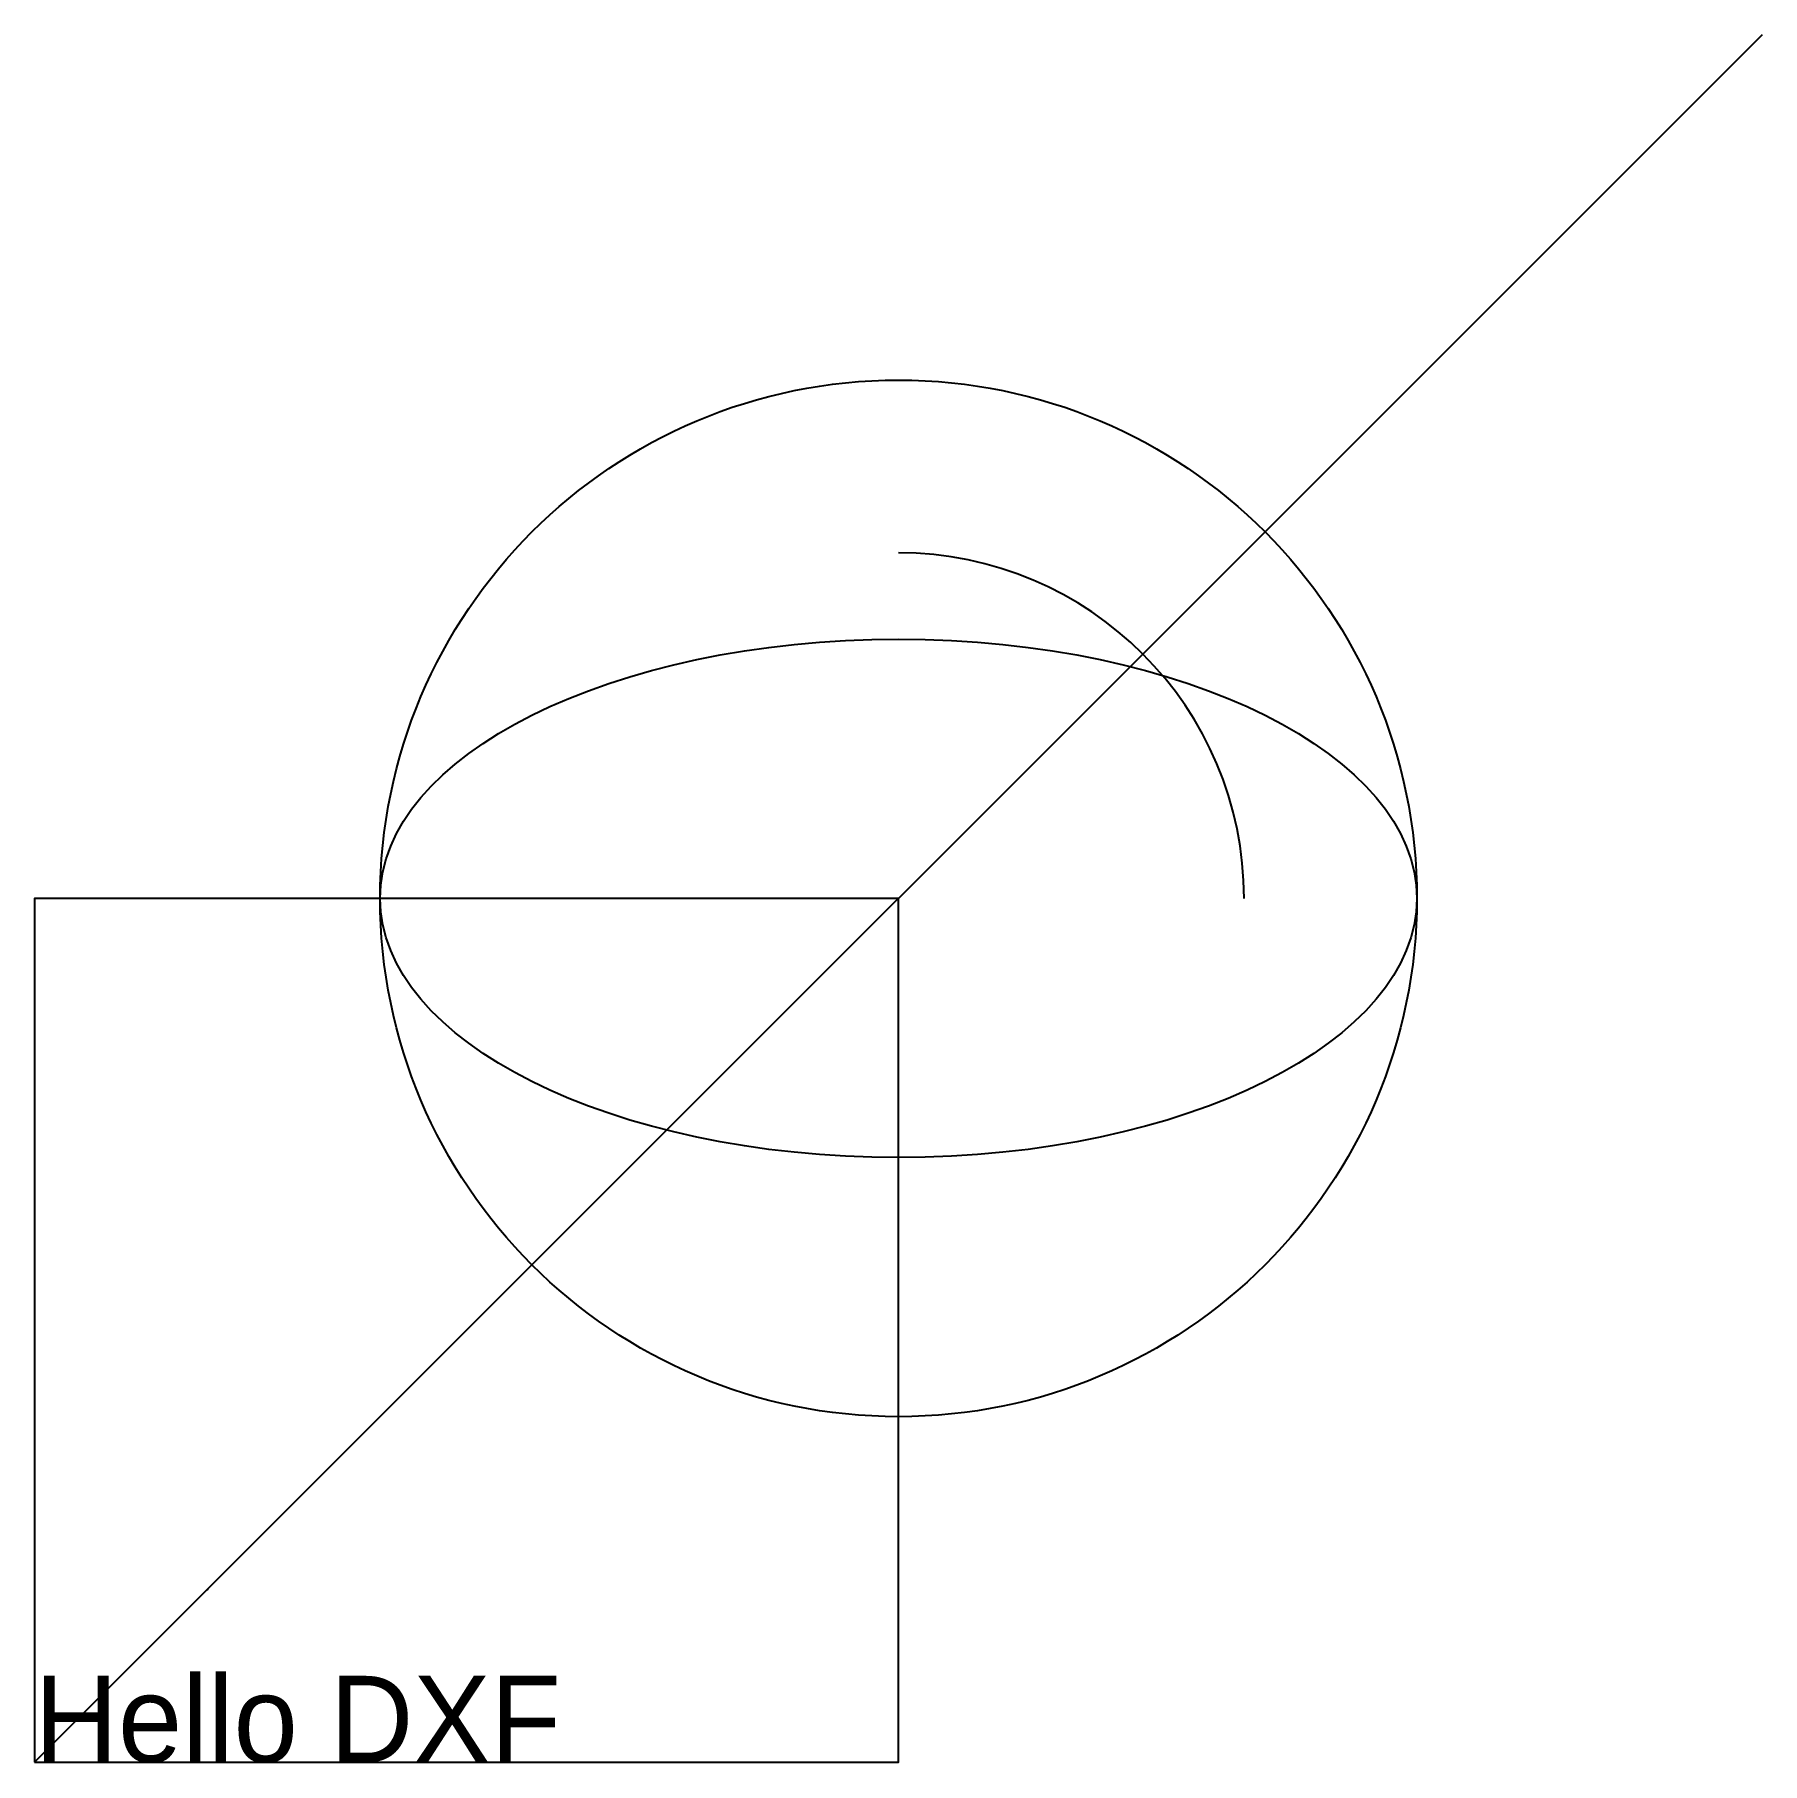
# Model space of a CAD drawing. Header units: metres. Extents: x 0 to 10, y 0 to 10.
import ezdxf

# ---------------------------------------------------------------- set-up
doc = ezdxf.new("R2010")
doc.units = ezdxf.units.M

msp = doc.modelspace()

# ---------------------------------------------------------------- linework, layer by layer
at = {"layer": 'geometry'}
msp.add_line((0, 0), (10, 10), dxfattribs=at)
msp.add_lwpolyline([(0, 0), (5, 0), (5, 5), (0, 5)], close=True, dxfattribs=at)
msp.add_circle((5, 5), 3, dxfattribs=at)
msp.add_arc((5, 5), 2, 0, 90, dxfattribs=at)
msp.add_ellipse((5, 5), major_axis=(3, 0), ratio=0.5, dxfattribs=at)
at = {"layer": 'points'}
msp.add_point((1, 1), dxfattribs=at)

# ---------------------------------------------------------------- texts
at = {"layer": 'annotations'}
msp.add_text('Hello DXF', height=0.5, dxfattribs=at).set_placement((0, 0))

doc.saveas('drawing.dxf')
